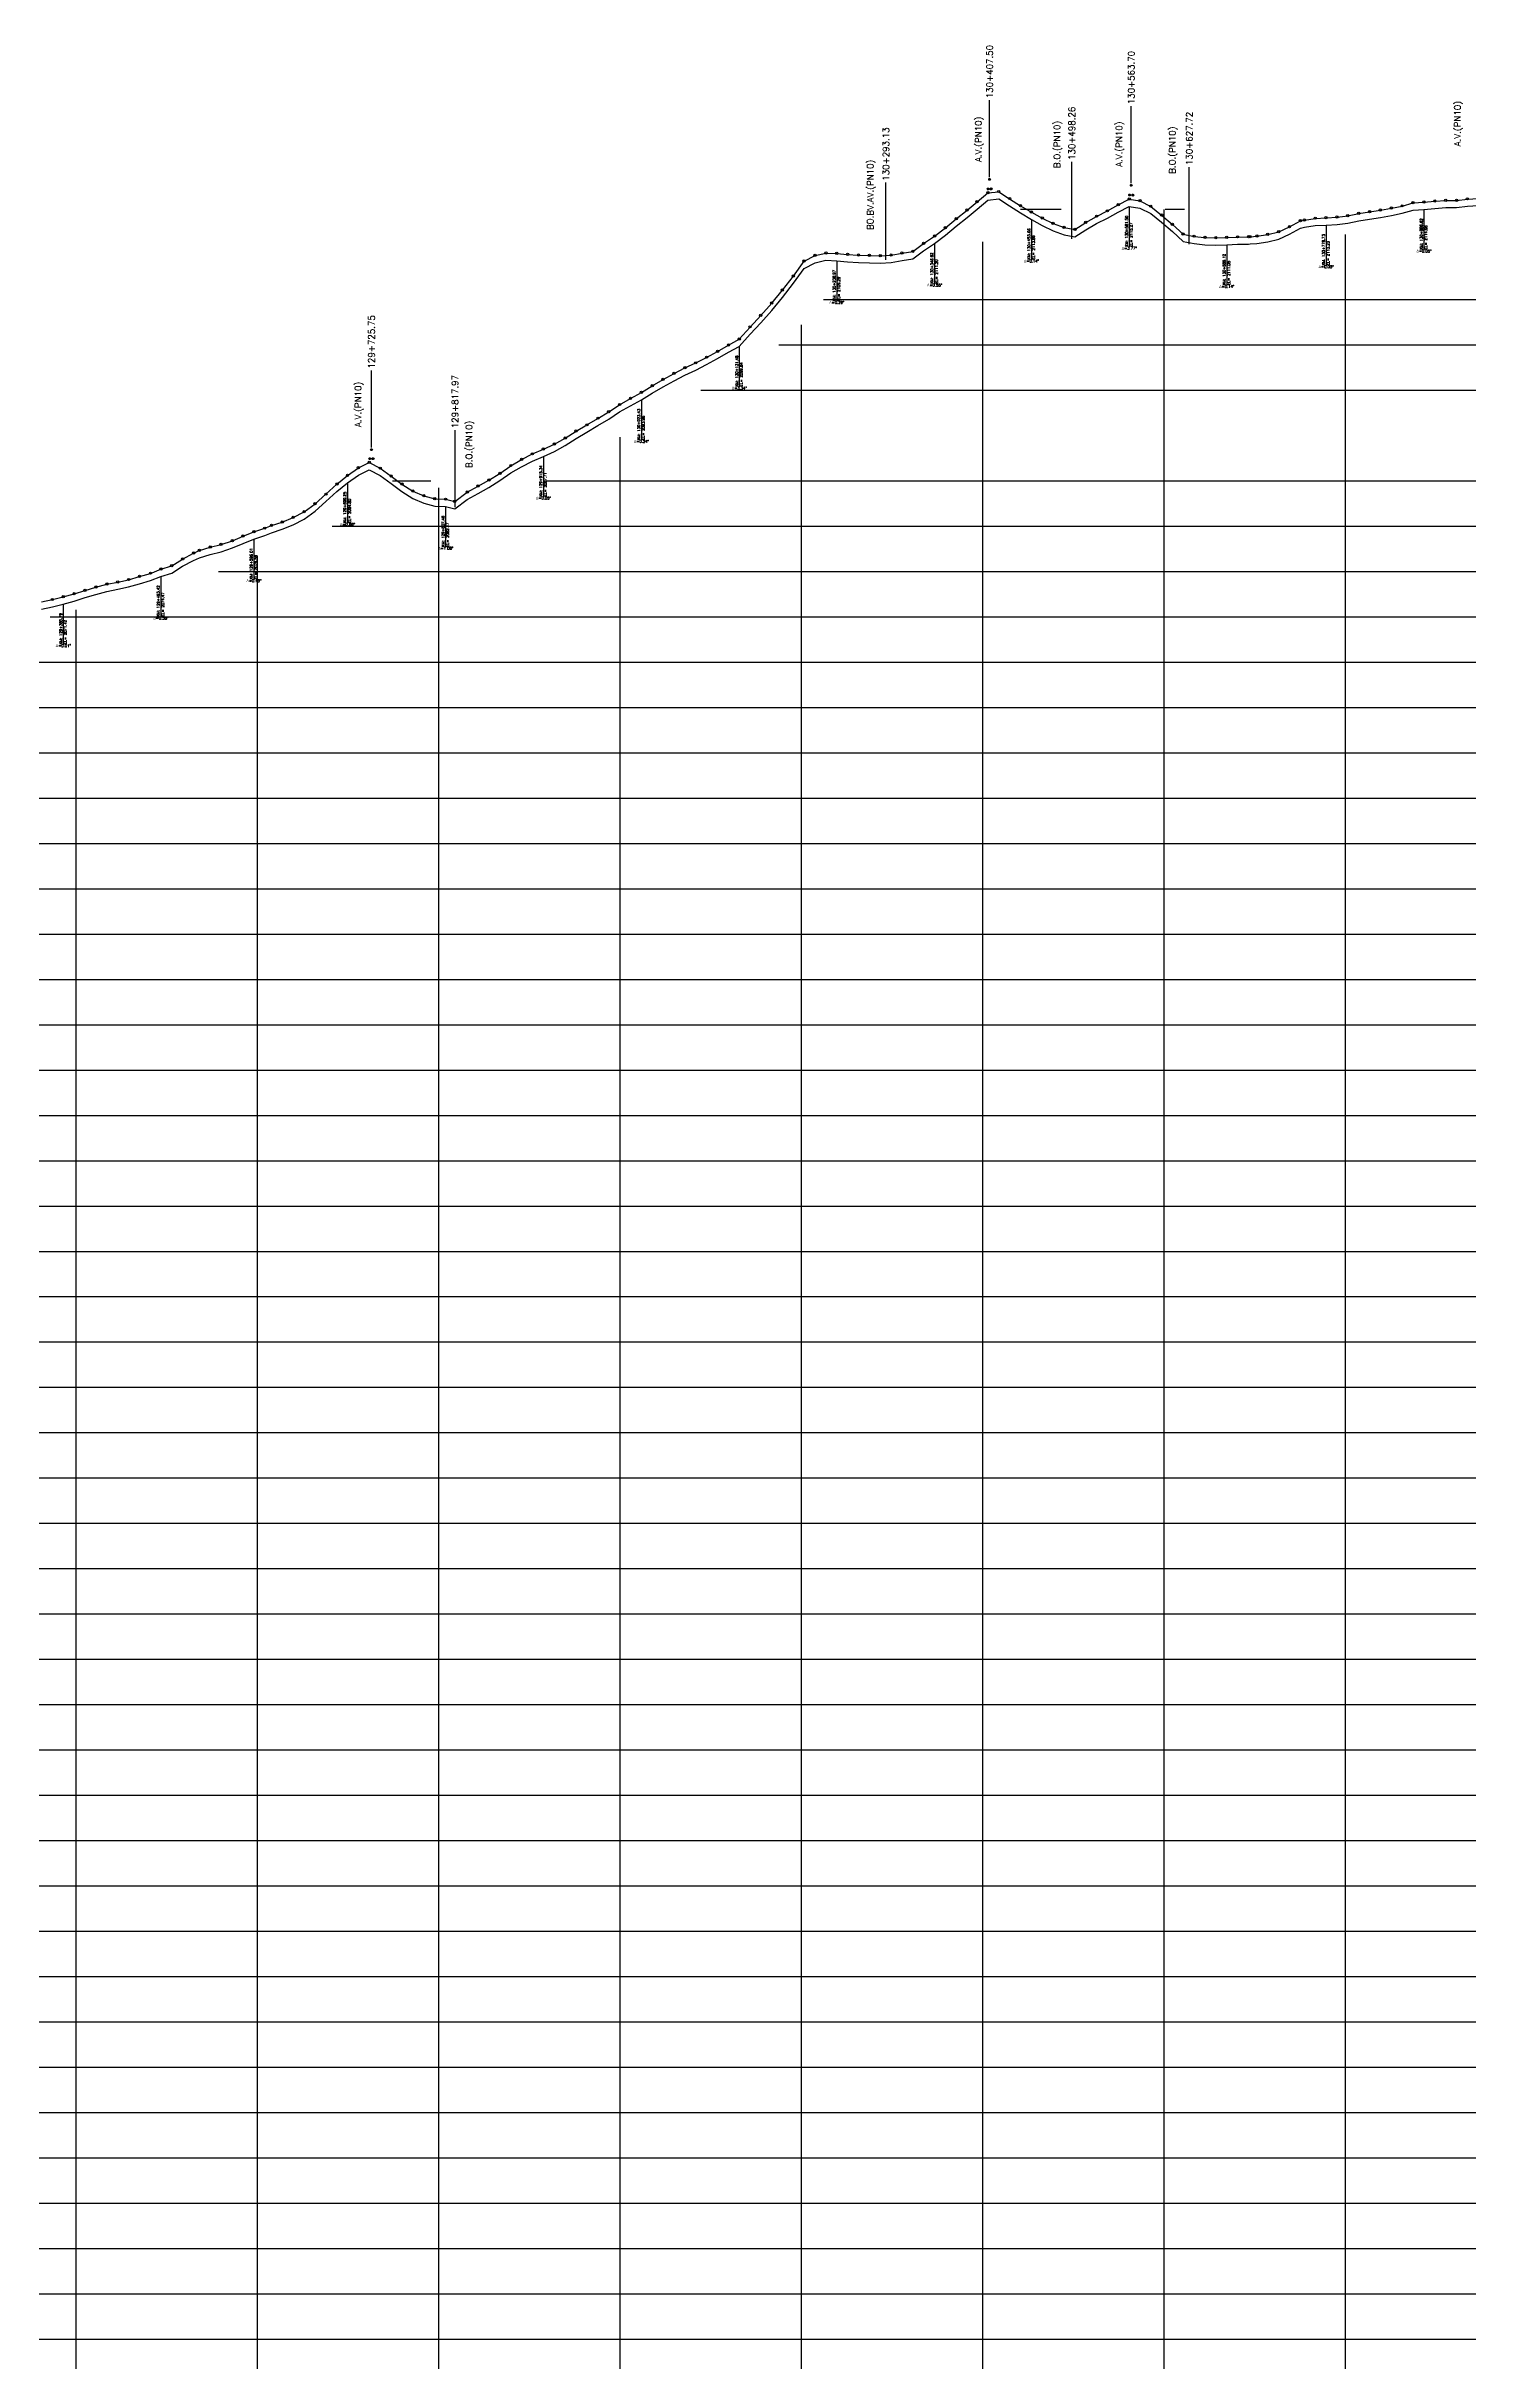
# Model space of a CAD drawing. Header units: metres. Extents: x 575895 to 634487, y 3214622 to 3222739.
# Drawn here: x 630970 to 632539, y 3217511 to 3220065 of the extents above; entities that cross this region are included whole.
import ezdxf

# ---------------------------------------------------------------- set-up
doc = ezdxf.new("R2010")
doc.units = ezdxf.units.M
for name, color, linetype in [('1405-05-17--km 74+000-133+000', 150, 'Continuous'), ('C-ROAD-PROF-GRID-MAJR', 8, 'Continuous'), ('C-ROAD-PROF-LABL', 92, 'Continuous'), ('C-ROAD-PROF-STAN-GEOM', 11, 'Continuous'), ('TXT', 2, 'Continuous'), ('V-CTRL-BMRK', 150, 'Continuous'), ('V-NODE', 1, 'Continuous')]:
    doc.layers.add(name, color=color, linetype=linetype)
doc.styles.add('RD', font='ROMAND.SHX', dxfattribs={"height": 3.5})
doc.styles.get("Standard").update_dxf_attribs({"font": 'romanc.shx', "height": 2})

msp = doc.modelspace()

# ---------------------------------------------------------------- linework, layer by layer
at = {"layer": '1405-05-17--km 74+000-133+000', "color": 150, "linetype": 'Continuous', "lineweight": -3, "ltscale": 2, "flags": 128}
for points in [[(630964.6, 3219452.2), (630976.6, 3219454.7), (630988.6, 3219457.9), (631000.6, 3219461.1), (631012.6, 3219464.9), (631024.6, 3219468.5), (631036.7, 3219471.8), (631048.7, 3219474.1), (631060.7, 3219476.7), (631072.7, 3219480.2), (631084.8, 3219483.7), (631096.3, 3219488.4), (631108.3, 3219492.1), (631120.2, 3219499.5), (631132.3, 3219506), (631138.7, 3219508.8), (631150.7, 3219512.5), (631162.7, 3219515.6), (631175.1, 3219519.7), (631186.9, 3219524.6), (631198.9, 3219529.5), (631210.9, 3219533.4), (631218.3, 3219536.5), (631230.2, 3219540.3), (631242.2, 3219545.2), (631254.3, 3219551.6), (631266.3, 3219560.3), (631278.3, 3219570.9), (631290.4, 3219582.1), (631302.1, 3219591.7), (631314.2, 3219600.2), (631326.2, 3219605.9), (631338.2, 3219599.6), (631350.3, 3219590.8), (631362.2, 3219582), (631374.2, 3219574.4), (631386.3, 3219569.1), (631398.3, 3219566), (631410.3, 3219565.4), (631420.4, 3219563), (631434.3, 3219573.3), (631446.2, 3219579.8), (631458.2, 3219586.6), (631470.2, 3219594), (631482.3, 3219602.5), (631494.2, 3219609.4), (631506.1, 3219615.4), (631518.2, 3219620.8), (631530.3, 3219626.1), (631542.3, 3219632.9), (631554.3, 3219640.6), (631566.3, 3219647.4), (631578.3, 3219654.7), (631590.3, 3219662), (631602.2, 3219669.8), (631614.3, 3219676.6), (631626.3, 3219683.3), (631638.3, 3219690.5), (631650.2, 3219697.5), (631662.3, 3219704.3), (631674.4, 3219710.5), (631686.3, 3219715.8), (631698.3, 3219722), (631710.3, 3219728.6), (631722.4, 3219735.6), (631734.3, 3219742.1), (631746.2, 3219755.5), (631758, 3219768.2), (631770, 3219781.7), (631781.9, 3219796.1), (631793.9, 3219811.7), (631805.8, 3219828), (631817.8, 3219834.3), (631829.8, 3219837.1), (631841.8, 3219836.6), (631853.7, 3219835.5), (631865.8, 3219834.8), (631877.8, 3219834.3), (631889.8, 3219834.1), (631901.8, 3219834.8), (631913.8, 3219837), (631925.7, 3219838.8), (631937.6, 3219847.7), (631949.7, 3219855.7), (631961.6, 3219864.8), (631973.6, 3219874.9), (631985.5, 3219884.4), (631996.6, 3219893.5), (632008.6, 3219903.6), (632020.5, 3219904.8), (632032.5, 3219897.1), (632044.5, 3219889.3), (632056.5, 3219882.3), (632068.5, 3219875.6), (632080.4, 3219869.7), (632092.5, 3219865.2), (632104.5, 3219863), (632116.4, 3219870.7), (632128.4, 3219877.6), (632140.3, 3219883.5), (632152.3, 3219890.2), (632164.4, 3219896.4), (632176.2, 3219894.7), (632188.1, 3219888.6), (632200.1, 3219879), (632212, 3219868.7), (632223.8, 3219857.9), (632235.9, 3219855.5), (632247.9, 3219854.1), (632259.9, 3219853.9), (632272, 3219854.2), (632284, 3219854.8), (632296, 3219854.9), (632297.7, 3219855.1), (632305.2, 3219855.8), (632317.2, 3219857.5), (632329.3, 3219860.6), (632341.2, 3219866), (632353.2, 3219872.5), (632357.6, 3219873.5), (632369.6, 3219875.4), (632381.6, 3219876), (632393.6, 3219876.7), (632405.5, 3219878.1), (632417.5, 3219880.7), (632429.5, 3219882.5), (632441.5, 3219884.5), (632453.6, 3219886.6), (632465.5, 3219889), (632477.5, 3219892.4), (632489.5, 3219893.3), (632501.5, 3219894.3), (632513.5, 3219895.2), (632525.5, 3219895.2), (632537.4, 3219896.7), (632549.3, 3219897.4)], [(630964.6, 3219444.2), (630976.6, 3219446.7), (630988.6, 3219449.9), (631000.6, 3219453.1), (631012.6, 3219456.9), (631024.6, 3219460.5), (631036.7, 3219463.8), (631048.7, 3219466.1), (631060.7, 3219468.7), (631072.7, 3219472.2), (631084.8, 3219475.7), (631096.3, 3219480.4), (631108.3, 3219484.1), (631120.2, 3219491.5), (631132.3, 3219498), (631138.7, 3219500.8), (631150.7, 3219504.5), (631162.7, 3219507.6), (631175.1, 3219511.7), (631186.9, 3219516.6), (631198.9, 3219521.5), (631210.9, 3219525.4), (631218.3, 3219528.5), (631230.2, 3219532.3), (631242.2, 3219537.2), (631254.3, 3219543.6), (631266.3, 3219552.3), (631278.3, 3219562.9), (631290.4, 3219574.1), (631302.1, 3219583.7), (631314.2, 3219592.2), (631326.2, 3219597.9), (631338.2, 3219591.6), (631350.3, 3219582.8), (631362.2, 3219574), (631374.2, 3219566.4), (631386.3, 3219561.1), (631398.3, 3219558), (631410.3, 3219557.4), (631420.4, 3219555), (631434.3, 3219565.3), (631446.2, 3219571.8), (631458.2, 3219578.6), (631470.2, 3219586), (631482.3, 3219594.5), (631494.2, 3219601.4), (631506.1, 3219607.4), (631518.2, 3219612.8), (631530.3, 3219618.1), (631542.3, 3219624.9), (631554.3, 3219632.6), (631566.3, 3219639.4), (631578.3, 3219646.7), (631590.3, 3219654), (631602.2, 3219661.8), (631614.3, 3219668.6), (631626.3, 3219675.3), (631638.3, 3219682.5), (631650.2, 3219689.5), (631662.3, 3219696.3), (631674.4, 3219702.5), (631686.3, 3219707.8), (631698.3, 3219714), (631710.3, 3219720.6), (631722.4, 3219727.6), (631734.3, 3219734.1), (631746.2, 3219747.5), (631758, 3219760.2), (631770, 3219773.7), (631781.9, 3219788.1), (631793.9, 3219803.7), (631805.8, 3219820), (631817.8, 3219826.3), (631829.8, 3219829.1), (631841.8, 3219828.6), (631853.7, 3219827.5), (631865.8, 3219826.8), (631877.8, 3219826.3), (631889.8, 3219826.1), (631901.8, 3219826.8), (631913.8, 3219829), (631925.7, 3219830.8), (631937.6, 3219839.7), (631949.7, 3219847.7), (631961.6, 3219856.8), (631973.6, 3219866.9), (631985.5, 3219876.4), (631996.6, 3219885.5), (632008.6, 3219895.6), (632020.5, 3219896.8), (632032.5, 3219889.1), (632044.5, 3219881.3), (632056.5, 3219874.3), (632068.5, 3219867.6), (632080.4, 3219861.7), (632092.5, 3219857.2), (632104.5, 3219855), (632116.4, 3219862.7), (632128.4, 3219869.6), (632140.3, 3219875.5), (632152.3, 3219882.2), (632164.4, 3219888.4), (632176.2, 3219886.7), (632188.1, 3219880.6), (632200.1, 3219871), (632212, 3219860.7), (632223.8, 3219849.9), (632235.9, 3219847.5), (632247.9, 3219846.1), (632259.9, 3219845.9), (632272, 3219846.2), (632284, 3219846.8), (632296, 3219846.9), (632297.7, 3219847.1), (632305.2, 3219847.8), (632317.2, 3219849.5), (632329.3, 3219852.6), (632341.2, 3219858), (632353.2, 3219864.5), (632357.6, 3219865.5), (632369.6, 3219867.4), (632381.6, 3219868), (632393.6, 3219868.7), (632405.5, 3219870.1), (632417.5, 3219872.7), (632429.5, 3219874.5), (632441.5, 3219876.5), (632453.6, 3219878.6), (632465.5, 3219881), (632477.5, 3219884.4), (632489.5, 3219885.3), (632501.5, 3219886.3), (632513.5, 3219887.2), (632525.5, 3219887.2), (632537.4, 3219888.7), (632549.3, 3219889.4)]]:
    msp.add_lwpolyline(points, dxfattribs=at)
at = {"layer": 'C-ROAD-PROF-GRID-MAJR', "color": 8, "linetype": 'Continuous', "lineweight": -3, "ltscale": 0.6}
for p, q in [((632044.4, 3219885.7), (632089.5, 3219885.7)), ((632202.9, 3215235.7), (632202.9, 3219885)), ((632203.9, 3219885.7), (632225.4, 3219885.7)), ((632002.9, 3215235.7), (632002.9, 3219849.3)), ((632402.9, 3215235.7), (632402.9, 3219857.6)), ((631827, 3219785.7), (634202.9, 3219785.7)), ((631778, 3219735.7), (634202.9, 3219735.7)), ((631802.9, 3215235.7), (631802.9, 3219757.8)), ((631692, 3219685.7), (634202.9, 3219685.7)), ((631602.9, 3215235.7), (631602.9, 3219633.9)), ((631351.9, 3219585.7), (631394.2, 3219585.7)), ((631519.9, 3219585.7), (634202.9, 3219585.7)), ((631402.9, 3215235.7), (631402.9, 3219578.2)), ((631285.3, 3219535.7), (634202.9, 3219535.7)), ((631202.9, 3215235.7), (631202.9, 3219502.8)), ((631160, 3219485.7), (634202.9, 3219485.7)), ((630974, 3219435.7), (634202.9, 3219435.7)), ((631002.9, 3215235.7), (631002.9, 3219443.4)), ((630619.3, 3219385.7), (634202.9, 3219385.7)), ((630384.7, 3219335.7), (634202.9, 3219335.7)), ((630254.9, 3219285.7), (634202.9, 3219285.7)), ((630042.5, 3219235.7), (634202.9, 3219235.7)), ((629822.2, 3219185.7), (634202.9, 3219185.7)), ((629439.4, 3219135.7), (634202.9, 3219135.7)), ((629404.7, 3219085.7), (634202.9, 3219085.7)), ((629369.9, 3219035.7), (634202.9, 3219035.7)), ((618328.5, 3218985.7), (634202.9, 3218985.7)), ((618045.3, 3218935.7), (634202.9, 3218935.7)), ((589229.7, 3218885.7), (634202.9, 3218885.7)), ((588839, 3218835.7), (634202.9, 3218835.7)), ((588788.5, 3218785.7), (634202.9, 3218785.7)), ((588574.1, 3218735.7), (634202.9, 3218735.7)), ((587846.2, 3218685.7), (634202.9, 3218685.7)), ((587471.4, 3218635.7), (634202.9, 3218635.7)), ((587402.3, 3218585.7), (634202.9, 3218585.7)), ((586879.5, 3218535.7), (634202.9, 3218535.7)), ((586834, 3218485.7), (634202.9, 3218485.7)), ((586802.6, 3218435.7), (634202.9, 3218435.7)), ((586657.4, 3218385.7), (634202.9, 3218385.7)), ((586394.3, 3218335.7), (634202.9, 3218335.7)), ((586104.8, 3218285.7), (634202.9, 3218285.7)), ((585771.4, 3218235.7), (634202.9, 3218235.7)), ((585413.8, 3218185.7), (634202.9, 3218185.7)), ((583461.1, 3218135.7), (634202.9, 3218135.7)), ((583425.8, 3218085.7), (634202.9, 3218085.7)), ((583390.7, 3218035.7), (634202.9, 3218035.7)), ((583124, 3217985.7), (634202.9, 3217985.7)), ((581945.1, 3217935.7), (634202.9, 3217935.7)), ((581633, 3217885.7), (634202.9, 3217885.7)), ((581370.7, 3217835.7), (634202.9, 3217835.7)), ((580454.3, 3217785.7), (634202.9, 3217785.7)), ((579879.4, 3217735.7), (634202.9, 3217735.7)), ((579207.9, 3217685.7), (634202.9, 3217685.7)), ((578887.7, 3217635.7), (634202.9, 3217635.7)), ((578337, 3217585.7), (634202.9, 3217585.7)), ((577365.6, 3217535.7), (634202.9, 3217535.7))]:
    msp.add_line(p, q, dxfattribs=at)
at = {"layer": 'C-ROAD-PROF-LABL', "color": 92, "linetype": 'Continuous', "lineweight": -3}
for p, q in [((632010.4, 3219920.8), (632010.4, 3220005.8)), ((632166.6, 3219914.3), (632166.6, 3219999.3)), ((632101.1, 3219852.7), (632101.1, 3219937.7)), ((631896, 3219829.8), (631896, 3219914.8)), ((632230.6, 3219847), (632230.6, 3219932)), ((631328.6, 3219622.7), (631328.6, 3219707.7)), ((631420.8, 3219556.7), (631420.8, 3219641.7))]:
    msp.add_line(p, q, dxfattribs=at)
at = {"layer": 'C-ROAD-PROF-STAN-GEOM', "color": 11, "linetype": 'Continuous', "lineweight": -3}
for p, q in [((632164.4, 3219888.4), (632164.4, 3219843.4)), ((632056.5, 3219874.3), (632056.5, 3219829.3)), ((632381.6, 3219868), (632381.6, 3219823)), ((632489.5, 3219885.3), (632489.5, 3219840.3)), ((631949.7, 3219847.7), (631949.7, 3219802.7)), ((632272, 3219846.2), (632272, 3219801.2)), ((631841.8, 3219828.6), (631841.8, 3219783.6)), ((631734.3, 3219734.1), (631734.3, 3219689.1)), ((631626.3, 3219675.3), (631626.3, 3219630.3)), ((631518.2, 3219612.8), (631518.2, 3219567.8)), ((631302.1, 3219583.7), (631302.1, 3219538.7)), ((631410.3, 3219557.4), (631410.3, 3219512.4)), ((631198.9, 3219521.5), (631198.9, 3219476.5)), ((631096.3, 3219480.4), (631096.3, 3219435.4)), ((630988.6, 3219449.9), (630988.6, 3219404.9))]:
    msp.add_line(p, q, dxfattribs=at)
at = {"layer": 'V-CTRL-BMRK'}
for p, q in [((632009.1, 3219918.3), (632011.6, 3219918.3)), ((632010.4, 3219917.1), (632010.4, 3219919.6)), ((632165.3, 3219911.8), (632167.8, 3219911.8)), ((632166.6, 3219910.5), (632166.6, 3219913)), ((632007.4, 3219907.8), (632009.9, 3219907.8)), ((632007.4, 3219907.8), (632009.9, 3219907.8)), ((632007.6, 3219907.9), (632010.1, 3219907.9)), ((632008.6, 3219906.5), (632008.6, 3219909)), ((632008.6, 3219906.5), (632008.6, 3219909)), ((632008.8, 3219906.6), (632008.8, 3219909.1)), ((632010.5, 3219907.9), (632013, 3219907.9)), ((632011, 3219908), (632013.5, 3219908)), ((632011, 3219907.9), (632013.5, 3219907.9)), ((632011.8, 3219906.6), (632011.8, 3219909.1)), ((632012.2, 3219906.7), (632012.2, 3219909.2)), ((632012.2, 3219906.7), (632012.2, 3219909.2)), ((632163.5, 3219901.1), (632166, 3219901.1)), ((632163.6, 3219901.2), (632166.1, 3219901.2)), ((632163.6, 3219901.1), (632166.1, 3219901.1)), ((632164.8, 3219899.8), (632164.8, 3219902.3)), ((632164.9, 3219899.9), (632164.9, 3219902.4)), ((632164.9, 3219899.9), (632164.9, 3219902.4)), ((632167.1, 3219901.2), (632169.6, 3219901.2)), ((632167.1, 3219901.2), (632169.6, 3219901.2)), ((632167.2, 3219901), (632169.7, 3219901)), ((632168.3, 3219899.9), (632168.3, 3219902.4)), ((632168.3, 3219899.9), (632168.3, 3219902.4)), ((632168.4, 3219899.7), (632168.4, 3219902.2)), ((631325.6, 3219610.2), (631328.1, 3219610.2)), ((631325.6, 3219610.2), (631328.1, 3219610.2)), ((631325.7, 3219610.2), (631328.2, 3219610.2)), ((631326.8, 3219608.9), (631326.8, 3219611.4)), ((631326.8, 3219608.9), (631326.8, 3219611.4)), ((631326.9, 3219608.9), (631326.9, 3219611.4)), ((631327.4, 3219620.2), (631329.9, 3219620.2)), ((631328.6, 3219618.9), (631328.6, 3219621.4)), ((631328.8, 3219610.2), (631331.3, 3219610.2)), ((631329.1, 3219610.2), (631331.6, 3219610.2)), ((631329.1, 3219610.2), (631331.6, 3219610.2)), ((631330, 3219608.9), (631330, 3219611.4)), ((631330.4, 3219609), (631330.4, 3219611.5)), ((631330.4, 3219608.9), (631330.4, 3219611.4))]:
    msp.add_line(p, q, dxfattribs=at)
at = {"layer": 'V-CTRL-BMRK', "const_width": 0.962}
for points in [[(632009.9, 3219918.3, 0.414214), (632010.4, 3219917.8, 1)], [(632010.8, 3219918.3, 0.414214), (632010.4, 3219918.8, 1)], [(632166.1, 3219911.8, 0.414214), (632166.6, 3219911.3, 1)], [(632167, 3219911.8, 0.414214), (632166.6, 3219912.2, 1)], [(632008.1, 3219907.8, 0.414214), (632008.6, 3219907.3, 1)], [(632008.1, 3219907.8, 0.414214), (632008.6, 3219907.3, 1)], [(632008.3, 3219907.9, 0.414214), (632008.8, 3219907.4, 1)], [(632009.1, 3219907.8, 0.414214), (632008.6, 3219908.2, 1)], [(632009.1, 3219907.8, 0.414214), (632008.6, 3219908.3, 1)], [(632009.3, 3219907.9, 0.414214), (632008.8, 3219908.4, 1)], [(632011.3, 3219907.9, 0.414214), (632011.8, 3219907.4, 1)], [(632012.2, 3219907.9, 0.414214), (632011.8, 3219908.4, 1)], [(632011.7, 3219908, 0.414214), (632012.2, 3219907.5, 1)], [(632011.7, 3219907.9, 0.414214), (632012.2, 3219907.5, 1)], [(632012.7, 3219908, 0.414214), (632012.2, 3219908.4, 1)], [(632012.7, 3219907.9, 0.414214), (632012.2, 3219908.4, 1)], [(632164.3, 3219901.1, 0.414214), (632164.8, 3219900.6, 1)], [(632164.4, 3219901.2, 0.414214), (632164.9, 3219900.7, 1)], [(632164.4, 3219901.1, 0.414214), (632164.9, 3219900.7, 1)], [(632165.2, 3219901.1, 0.414214), (632164.8, 3219901.5, 1)], [(632165.4, 3219901.2, 0.414214), (632164.9, 3219901.6, 1)], [(632165.4, 3219901.1, 0.414214), (632164.9, 3219901.6, 1)], [(632167.8, 3219901.2, 0.414214), (632168.3, 3219900.7, 1)], [(632167.8, 3219901.2, 0.414214), (632168.3, 3219900.7, 1)], [(632168, 3219901, 0.414214), (632168.4, 3219900.5, 1)], [(632168.8, 3219901.2, 0.414214), (632168.3, 3219901.7, 1)], [(632168.8, 3219901.2, 0.414214), (632168.3, 3219901.6, 1)], [(632168.9, 3219901, 0.414214), (632168.4, 3219901.4, 1)], [(631326.3, 3219610.2, 0.414214), (631326.8, 3219609.7, 1)], [(631326.3, 3219610.2, 0.414214), (631326.8, 3219609.7, 1)], [(631326.4, 3219610.2, 0.414214), (631326.9, 3219609.7, 1)], [(631327.3, 3219610.2, 0.414214), (631326.8, 3219610.6, 1)], [(631327.3, 3219610.2, 0.414214), (631326.8, 3219610.6, 1)], [(631327.4, 3219610.2, 0.414214), (631326.9, 3219610.7, 1)], [(631328.1, 3219620.2, 0.414214), (631328.6, 3219619.7, 1)], [(631329.1, 3219620.2, 0.414214), (631328.6, 3219620.6, 1)], [(631329.6, 3219610.2, 0.414214), (631330, 3219609.7, 1)], [(631329.9, 3219610.2, 0.414214), (631330.4, 3219609.7, 1)], [(631329.9, 3219610.2, 0.414214), (631330.4, 3219609.7, 1)], [(631330.5, 3219610.2, 0.414214), (631330, 3219610.7, 1)], [(631330.9, 3219610.2, 0.414214), (631330.4, 3219610.7, 1)], [(631330.9, 3219610.2, 0.414214), (631330.4, 3219610.6, 1)]]:
    msp.add_lwpolyline(points, format="xyb", dxfattribs=at)
at = {"layer": 'V-CTRL-BMRK'}
for centre in [(632010.4, 3219918.3), (632166.6, 3219911.8), (632008.6, 3219907.8), (632008.6, 3219907.8), (632008.8, 3219907.9), (632011.8, 3219907.9), (632012.2, 3219908), (632012.2, 3219907.9), (632164.8, 3219901.1), (632164.9, 3219901.2), (632164.9, 3219901.1), (632168.3, 3219901.2), (632168.3, 3219901.2), (632168.4, 3219901), (631326.8, 3219610.2), (631326.8, 3219610.2), (631326.9, 3219610.2), (631328.6, 3219620.2), (631330, 3219610.2), (631330.4, 3219610.2), (631330.4, 3219610.2)]:
    msp.add_circle(centre, 0.962, dxfattribs=at)
at = {"layer": 'V-NODE', "lineweight": -2}
for p, q in [((631996.6, 3219893.7), (631996.6, 3219893.7)), ((632008.6, 3219903.8), (632008.6, 3219903.8)), ((632020.5, 3219905), (632020.5, 3219905)), ((632032.5, 3219897.3), (632032.5, 3219897.3)), ((632044.5, 3219889.5), (632044.5, 3219889.5)), ((632152.3, 3219890.4), (632152.3, 3219890.4)), ((632164.4, 3219896.6), (632164.4, 3219896.6)), ((632176.2, 3219894.9), (632176.2, 3219894.9)), ((632188.1, 3219888.8), (632188.1, 3219888.8)), ((632453.6, 3219886.8), (632453.6, 3219886.8)), ((632465.5, 3219889.2), (632465.5, 3219889.2)), ((632477.5, 3219892.6), (632477.5, 3219892.6)), ((632489.5, 3219893.5), (632489.5, 3219893.5)), ((632501.5, 3219894.5), (632501.5, 3219894.5)), ((632513.5, 3219895.4), (632513.5, 3219895.4)), ((632525.5, 3219895.4), (632525.5, 3219895.4)), ((632537.4, 3219896.9), (632537.4, 3219896.9)), ((631961.6, 3219865), (631961.6, 3219865)), ((631973.6, 3219875.1), (631973.6, 3219875.1)), ((631985.5, 3219884.6), (631985.5, 3219884.6)), ((632056.5, 3219882.5), (632056.5, 3219882.5)), ((632068.5, 3219875.8), (632068.5, 3219875.8)), ((632080.4, 3219869.9), (632080.4, 3219869.9)), ((632092.5, 3219865.4), (632092.5, 3219865.4)), ((632104.5, 3219863.2), (632104.5, 3219863.2)), ((632116.4, 3219870.9), (632116.4, 3219870.9)), ((632128.4, 3219877.8), (632128.4, 3219877.8)), ((632140.3, 3219883.7), (632140.3, 3219883.7)), ((632200.1, 3219879.2), (632200.1, 3219879.2)), ((632212, 3219868.9), (632212, 3219868.9)), ((632329.3, 3219860.8), (632329.3, 3219860.8)), ((632341.2, 3219866.2), (632341.2, 3219866.2)), ((632353.2, 3219872.7), (632353.2, 3219872.7)), ((632357.6, 3219873.7), (632357.6, 3219873.7)), ((632369.6, 3219875.6), (632369.6, 3219875.6)), ((632381.6, 3219876.2), (632381.6, 3219876.2)), ((632393.6, 3219876.9), (632393.6, 3219876.9)), ((632405.5, 3219878.3), (632405.5, 3219878.3)), ((632417.5, 3219880.9), (632417.5, 3219880.9)), ((632429.5, 3219882.7), (632429.5, 3219882.7)), ((632441.5, 3219884.7), (632441.5, 3219884.7)), ((631829.8, 3219837.3), (631829.8, 3219837.3)), ((631841.8, 3219836.8), (631841.8, 3219836.8)), ((631853.7, 3219835.7), (631853.7, 3219835.7)), ((631865.8, 3219835), (631865.8, 3219835)), ((631901.8, 3219835), (631901.8, 3219835)), ((631913.8, 3219837.2), (631913.8, 3219837.2)), ((631925.7, 3219839), (631925.7, 3219839)), ((631937.6, 3219847.9), (631937.6, 3219847.9)), ((631949.7, 3219855.9), (631949.7, 3219855.9)), ((632223.8, 3219858.1), (632223.8, 3219858.1)), ((632235.9, 3219855.7), (632235.9, 3219855.7)), ((632247.9, 3219854.3), (632247.9, 3219854.3)), ((632259.9, 3219854.1), (632259.9, 3219854.1)), ((632272, 3219854.4), (632272, 3219854.4)), ((632284, 3219855), (632284, 3219855)), ((632296, 3219855.1), (632296, 3219855.1)), ((632297.7, 3219855.3), (632297.7, 3219855.3)), ((632305.2, 3219856), (632305.2, 3219856)), ((632317.2, 3219857.7), (632317.2, 3219857.7)), ((631793.9, 3219811.9), (631793.9, 3219811.9)), ((631805.8, 3219828.2), (631805.8, 3219828.2)), ((631817.8, 3219834.5), (631817.8, 3219834.5)), ((631877.8, 3219834.5), (631877.8, 3219834.5)), ((631889.8, 3219834.3), (631889.8, 3219834.3)), ((631781.9, 3219796.3), (631781.9, 3219796.3)), ((631758, 3219768.4), (631758, 3219768.4)), ((631770, 3219781.9), (631770, 3219781.9)), ((631722.4, 3219735.8), (631722.4, 3219735.8)), ((631734.3, 3219742.3), (631734.3, 3219742.3)), ((631746.2, 3219755.7), (631746.2, 3219755.7)), ((631674.4, 3219710.7), (631674.4, 3219710.7)), ((631686.3, 3219716), (631686.3, 3219716)), ((631698.3, 3219722.2), (631698.3, 3219722.2)), ((631710.3, 3219728.8), (631710.3, 3219728.8)), ((631626.3, 3219683.5), (631626.3, 3219683.5)), ((631638.3, 3219690.7), (631638.3, 3219690.7)), ((631650.2, 3219697.7), (631650.2, 3219697.7)), ((631662.3, 3219704.5), (631662.3, 3219704.5)), ((631590.3, 3219662.2), (631590.3, 3219662.2)), ((631602.2, 3219670), (631602.2, 3219670)), ((631614.3, 3219676.8), (631614.3, 3219676.8)), ((631542.3, 3219633.1), (631542.3, 3219633.1)), ((631554.3, 3219640.8), (631554.3, 3219640.8)), ((631566.3, 3219647.6), (631566.3, 3219647.6)), ((631578.3, 3219654.9), (631578.3, 3219654.9)), ((631326.2, 3219606.1), (631326.2, 3219606.1)), ((631494.2, 3219609.6), (631494.2, 3219609.6)), ((631506.1, 3219615.6), (631506.1, 3219615.6)), ((631518.2, 3219621), (631518.2, 3219621)), ((631530.3, 3219626.3), (631530.3, 3219626.3)), ((631290.4, 3219582.3), (631290.4, 3219582.3)), ((631302.1, 3219591.9), (631302.1, 3219591.9)), ((631314.2, 3219600.4), (631314.2, 3219600.4)), ((631338.2, 3219599.8), (631338.2, 3219599.8)), ((631350.3, 3219591), (631350.3, 3219591)), ((631362.2, 3219582.2), (631362.2, 3219582.2)), ((631446.2, 3219580), (631446.2, 3219580)), ((631458.2, 3219586.8), (631458.2, 3219586.8)), ((631470.2, 3219594.2), (631470.2, 3219594.2)), ((631482.3, 3219602.7), (631482.3, 3219602.7)), ((631266.3, 3219560.5), (631266.3, 3219560.5)), ((631278.3, 3219571.1), (631278.3, 3219571.1)), ((631374.2, 3219574.6), (631374.2, 3219574.6)), ((631386.3, 3219569.3), (631386.3, 3219569.3)), ((631398.3, 3219566.2), (631398.3, 3219566.2)), ((631410.3, 3219565.6), (631410.3, 3219565.6)), ((631420.4, 3219563.2), (631420.4, 3219563.2)), ((631434.3, 3219573.5), (631434.3, 3219573.5)), ((631198.9, 3219529.7), (631198.9, 3219529.7)), ((631210.9, 3219533.6), (631210.9, 3219533.6)), ((631218.3, 3219536.7), (631218.3, 3219536.7)), ((631230.2, 3219540.5), (631230.2, 3219540.5)), ((631242.2, 3219545.4), (631242.2, 3219545.4)), ((631254.3, 3219551.8), (631254.3, 3219551.8)), ((631132.3, 3219506.2), (631132.3, 3219506.2)), ((631138.7, 3219509), (631138.7, 3219509)), ((631150.7, 3219512.7), (631150.7, 3219512.7)), ((631162.7, 3219515.8), (631162.7, 3219515.8)), ((631175.1, 3219519.9), (631175.1, 3219519.9)), ((631186.9, 3219524.8), (631186.9, 3219524.8)), ((631072.7, 3219480.4), (631072.7, 3219480.4)), ((631084.8, 3219483.9), (631084.8, 3219483.9)), ((631096.3, 3219488.6), (631096.3, 3219488.6)), ((631108.3, 3219492.3), (631108.3, 3219492.3)), ((631120.2, 3219499.7), (631120.2, 3219499.7)), ((630976.6, 3219454.9), (630976.6, 3219454.9)), ((630988.6, 3219458.1), (630988.6, 3219458.1)), ((631000.6, 3219461.3), (631000.6, 3219461.3)), ((631012.6, 3219465.1), (631012.6, 3219465.1)), ((631024.6, 3219468.7), (631024.6, 3219468.7)), ((631036.7, 3219472), (631036.7, 3219472)), ((631048.7, 3219474.3), (631048.7, 3219474.3)), ((631060.7, 3219476.9), (631060.7, 3219476.9))]:
    msp.add_line(p, q, dxfattribs=at)
for centre in [(631996.6, 3219893.7), (632008.6, 3219903.8), (632020.5, 3219905), (632032.5, 3219897.3), (632044.5, 3219889.5), (632152.3, 3219890.4), (632164.4, 3219896.6), (632176.2, 3219894.9), (632188.1, 3219888.8), (632441.5, 3219884.7), (632453.6, 3219886.8), (632465.5, 3219889.2), (632477.5, 3219892.6), (632489.5, 3219893.5), (632501.5, 3219894.5), (632513.5, 3219895.4), (632525.5, 3219895.4), (632537.4, 3219896.9), (631961.6, 3219865), (631973.6, 3219875.1), (631985.5, 3219884.6), (632056.5, 3219882.5), (632068.5, 3219875.8), (632080.4, 3219869.9), (632092.5, 3219865.4), (632104.5, 3219863.2), (632116.4, 3219870.9), (632128.4, 3219877.8), (632140.3, 3219883.7), (632200.1, 3219879.2), (632212, 3219868.9), (632329.3, 3219860.8), (632341.2, 3219866.2), (632353.2, 3219872.7), (632357.6, 3219873.7), (632369.6, 3219875.6), (632381.6, 3219876.2), (632393.6, 3219876.9), (632405.5, 3219878.3), (632417.5, 3219880.9), (632429.5, 3219882.7), (631817.8, 3219834.5), (631829.8, 3219837.3), (631841.8, 3219836.8), (631853.7, 3219835.7), (631865.8, 3219835), (631877.8, 3219834.5), (631889.8, 3219834.3), (631901.8, 3219835), (631913.8, 3219837.2), (631925.7, 3219839), (631937.6, 3219847.9), (631949.7, 3219855.9), (632223.8, 3219858.1), (632235.9, 3219855.7), (632247.9, 3219854.3), (632259.9, 3219854.1), (632272, 3219854.4), (632284, 3219855), (632296, 3219855.1), (632297.7, 3219855.3), (632305.2, 3219856), (632317.2, 3219857.7), (631793.9, 3219811.9), (631805.8, 3219828.2), (631781.9, 3219796.3), (631758, 3219768.4), (631770, 3219781.9), (631722.4, 3219735.8), (631734.3, 3219742.3), (631746.2, 3219755.7), (631674.4, 3219710.7), (631686.3, 3219716), (631698.3, 3219722.2), (631710.3, 3219728.8), (631626.3, 3219683.5), (631638.3, 3219690.7), (631650.2, 3219697.7), (631662.3, 3219704.5), (631578.3, 3219654.9), (631590.3, 3219662.2), (631602.2, 3219670), (631614.3, 3219676.8), (631542.3, 3219633.1), (631554.3, 3219640.8), (631566.3, 3219647.6), (631326.2, 3219606.1), (631494.2, 3219609.6), (631506.1, 3219615.6), (631518.2, 3219621), (631530.3, 3219626.3), (631290.4, 3219582.3), (631302.1, 3219591.9), (631314.2, 3219600.4), (631338.2, 3219599.8), (631350.3, 3219591), (631362.2, 3219582.2), (631446.2, 3219580), (631458.2, 3219586.8), (631470.2, 3219594.2), (631482.3, 3219602.7), (631266.3, 3219560.5), (631278.3, 3219571.1), (631374.2, 3219574.6), (631386.3, 3219569.3), (631398.3, 3219566.2), (631410.3, 3219565.6), (631420.4, 3219563.2), (631434.3, 3219573.5), (631198.9, 3219529.7), (631210.9, 3219533.6), (631218.3, 3219536.7), (631230.2, 3219540.5), (631242.2, 3219545.4), (631254.3, 3219551.8), (631132.3, 3219506.2), (631138.7, 3219509), (631150.7, 3219512.7), (631162.7, 3219515.8), (631175.1, 3219519.9), (631186.9, 3219524.8), (631060.7, 3219476.9), (631072.7, 3219480.4), (631084.8, 3219483.9), (631096.3, 3219488.6), (631108.3, 3219492.3), (631120.2, 3219499.7), (630976.6, 3219454.9), (630988.6, 3219458.1), (631000.6, 3219461.3), (631012.6, 3219465.1), (631024.6, 3219468.7), (631036.7, 3219472), (631048.7, 3219474.3)]:
    msp.add_circle(centre, 1.25, dxfattribs=at)

# ---------------------------------------------------------------- texts
at = {"layer": 'C-ROAD-PROF-LABL', "color": 2, "linetype": 'Continuous', "lineweight": -3, "char_height": 7, "attachment_point": 4, "rotation": 90}
for s, insert in [('{\\C7;130+407.50}', (632010.4, 3220007.9)), ('{\\C7;130+563.70}', (632166.6, 3220001.3)), ('{\\C7;130+498.26}', (632101.1, 3219939.8)), ('{\\C7;130+627.72}', (632230.6, 3219934.1)), ('{\\C7;130+293.13}', (631896, 3219916.9)), ('{\\C7;129+725.75}', (631328.6, 3219709.7)), ('{\\C7;129+817.97}', (631420.8, 3219643.8))]:
    msp.add_mtext(s, dxfattribs=dict(at, insert=insert))
at = {"layer": 'C-ROAD-PROF-STAN-GEOM', "color": 11, "linetype": 'Continuous', "lineweight": -3, "char_height": 3, "attachment_point": 1, "rotation": 90, "style": 'RD'}
for s, insert in [('{\\Fromand.shx|c0;\\C7;KM: 130+453.66}', (632052.2, 3219829.9)), ('{\\Fromand.shx|c0;\\C7;KM: 130+561.50}', (632160, 3219844)), ('{\\Fromand.shx|c0;\\C7;EL= 2115.27}', (632165, 3219844)), ('{\\Fromand.shx|c0;\\C7;KM: 130+886.62}', (632485.1, 3219840.9)), ('{\\Fromand.shx|c0;\\C7;EL= 2114.96}', (632490.1, 3219840.9)), ('{\\Fromand.shx|c0;\\C7;KM: 130+346.82}', (631945.3, 3219803.3)), ('{\\Fromand.shx|c0;\\C7;EL= 2113.86}', (632057.2, 3219829.9)), ('{\\Fromand.shx|c0;\\C7;KM: 130+669.12}', (632267.6, 3219801.8)), ('{\\Fromand.shx|c0;\\C7;KM: 130+778.73}', (632377.2, 3219823.6)), ('{\\Fromand.shx|c0;\\C7;EL= 2113.23}', (632382.2, 3219823.6)), ('{\\Fromand.shx|c0;\\C7;KM: 130+238.97}', (631837.5, 3219784.2)), ('{\\Fromand.shx|c0;\\C7;EL= 2109.29}', (631842.5, 3219784.2)), ('{\\Fromand.shx|c0;\\C7;EL= 2111.20}', (631950.3, 3219803.3)), ('{\\Fromand.shx|c0;\\C7;EL= 2111.05}', (632272.6, 3219801.8)), ('{\\Fromand.shx|c0;\\C7;KM: 130+131.48}', (631730, 3219689.7)), ('{\\Fromand.shx|c0;\\C7;EL= 2099.84}', (631735, 3219689.7)), ('{\\Fromand.shx|c0;\\C7;KM: 130+023.43}', (631621.9, 3219630.9)), ('{\\Fromand.shx|c0;\\C7;EL= 2093.96}', (631626.9, 3219630.9)), ('{\\Fromand.shx|c0;\\C7;KM: 129+915.34}', (631513.8, 3219568.4)), ('{\\Fromand.shx|c0;\\C7;EL= 2087.71}', (631518.8, 3219568.4)), ('{\\Fromand.shx|c0;\\C7;KM: 129+699.25}', (631297.7, 3219539.3)), ('{\\Fromand.shx|c0;\\C7;EL= 2084.80}', (631302.7, 3219539.3)), ('{\\Fromand.shx|c0;\\C7;KM: 129+807.46}', (631406, 3219513)), ('{\\Fromand.shx|c0;\\C7;EL= 2082.17}', (631411, 3219513)), ('{\\Fromand.shx|c0;\\C7;KM: 129+596.01}', (631194.5, 3219477.1)), ('{\\Fromand.shx|c0;\\C7;EL= 2078.58}', (631199.5, 3219477.1)), ('{\\Fromand.shx|c0;\\C7;KM: 129+493.42}', (631091.9, 3219436)), ('{\\Fromand.shx|c0;\\C7;EL= 2074.47}', (631096.9, 3219436)), ('{\\Fromand.shx|c0;\\C7;KM: 129+385.79}', (630984.3, 3219405.5)), ('{\\Fromand.shx|c0;\\C7;EL= 2071.42}', (630989.3, 3219405.5))]:
    msp.add_mtext(s, dxfattribs=dict(at, insert=insert))
at = {"layer": 'C-ROAD-PROF-STAN-GEOM', "color": 11, "linetype": 'Continuous', "lineweight": -3, "char_height": 3, "attachment_point": 5, "style": 'RD'}
for s, insert in [('{\\Fgreekc.shx|c0;Δ\\Fromand.shx|c0;=3.77°}', (632164.4, 3219842.4)), ('{\\Fgreekc.shx|c0;Δ\\Fromand.shx|c0;=0.05°}', (632489.5, 3219839.3)), ('{\\Fgreekc.shx|c0;Δ\\Fromand.shx|c0;=0.14°}', (632056.5, 3219828.3)), ('{\\Fgreekc.shx|c0;Δ\\Fromand.shx|c0;=0.05°}', (632381.6, 3219822)), ('{\\Fgreekc.shx|c0;Δ\\Fromand.shx|c0;=0.29°}', (631841.8, 3219782.6)), ('{\\Fgreekc.shx|c0;Δ\\Fromand.shx|c0;=0.55°}', (631949.7, 3219801.7)), ('{\\Fgreekc.shx|c0;Δ\\Fromand.shx|c0;=0.14°}', (632272, 3219800.2)), ('{\\Fgreekc.shx|c0;Δ\\Fromand.shx|c0;=3.34°}', (631734.3, 3219688.1)), ('{\\Fgreekc.shx|c0;Δ\\Fromand.shx|c0;=0.24°}', (631626.3, 3219629.3)), ('{\\Fgreekc.shx|c0;Δ\\Fromand.shx|c0;=0.05°}', (631518.2, 3219566.8)), ('{\\Fgreekc.shx|c0;Δ\\Fromand.shx|c0;=0.66°}', (631302.1, 3219537.7)), ('{\\Fgreekc.shx|c0;Δ\\Fromand.shx|c0;=1.08°}', (631410.3, 3219511.4)), ('{\\Fgreekc.shx|c0;Δ\\Fromand.shx|c0;=0.49°}', (631198.9, 3219475.5)), ('{\\Fgreekc.shx|c0;Δ\\Fromand.shx|c0;=0.58°}', (631096.3, 3219434.4)), ('{\\Fgreekc.shx|c0;Δ\\Fromand.shx|c0;=0.01°}', (630988.6, 3219403.9))]:
    msp.add_mtext(s, dxfattribs=dict(at, insert=insert))
at = {"layer": 'TXT', "color": 2, "linetype": 'Continuous', "lineweight": -3, "char_height": 7, "attachment_point": 8, "rotation": 90, "style": 'RD'}
for s, insert in [('A.V.(PN10)', (632532.3, 3219979.9)), ('A.V.(PN10)', (632003.9, 3219962.6)), ('B.O.(PN10)', (632090.6, 3219956.9)), ('A.V.(PN10)', (632159, 3219957.2)), ('B.O.(PN10)', (632217.7, 3219950.6)), ('BO.BV.AV.(PN10)', (631884.5, 3219901.3)), ('A.V.(PN10)', (631319.6, 3219670.1)), ('B.O.(PN10)', (631442, 3219626.1))]:
    msp.add_mtext(s, dxfattribs=dict(at, insert=insert))

doc.saveas('drawing.dxf')
